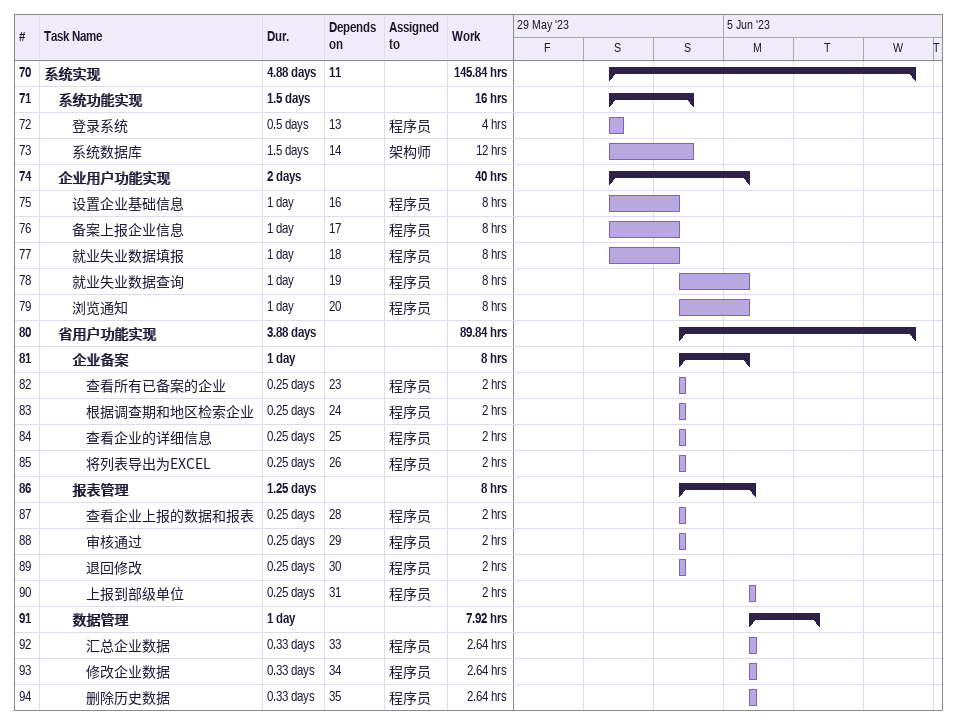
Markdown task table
| ID | Level | Task | Duration | Start | Finish | Predecessors | Resources | Work (h) |
|---|---|---|---|---|---|---|---|---|
| 70 | 1 | **系统实现** | 4.88d | 2023-06-03 | 2023-06-07 | 11 |  | 145.84 |
| 71 | 2 | **系统功能实现** | 1.5d | 2023-06-03 | 2023-06-04 |  |  | 16 |
| 72 | 3 | 登录系统 | 0.5d | 2023-06-03 | 2023-06-03 | 13 | 程序员 | 4 |
| 73 | 3 | 系统数据库 | 1.5d | 2023-06-03 | 2023-06-04 | 14 | 架构师 | 12 |
| 74 | 2 | **企业用户功能实现** | 2d | 2023-06-03 | 2023-06-05 |  |  | 40 |
| 75 | 3 | 设置企业基础信息 | 1d | 2023-06-03 | 2023-06-04 | 16 | 程序员 | 8 |
| 76 | 3 | 备案上报企业信息 | 1d | 2023-06-03 | 2023-06-04 | 17 | 程序员 | 8 |
| 77 | 3 | 就业失业数据填报 | 1d | 2023-06-03 | 2023-06-04 | 18 | 程序员 | 8 |
| 78 | 3 | 就业失业数据查询 | 1d | 2023-06-04 | 2023-06-05 | 19 | 程序员 | 8 |
| 79 | 3 | 浏览通知 | 1d | 2023-06-04 | 2023-06-05 | 20 | 程序员 | 8 |
| 80 | 2 | **省用户功能实现** | 3.88d | 2023-06-04 | 2023-06-07 |  |  | 89.84 |
| 81 | 3 | **企业备案** | 1d | 2023-06-04 | 2023-06-05 |  |  | 8 |
| 82 | 4 | 查看所有已备案的企业 | 0.25d | 2023-06-04 | 2023-06-04 | 23 | 程序员 | 2 |
| 83 | 4 | 根据调查期和地区检索企业 | 0.25d | 2023-06-04 | 2023-06-04 | 24 | 程序员 | 2 |
| 84 | 4 | 查看企业的详细信息 | 0.25d | 2023-06-04 | 2023-06-04 | 25 | 程序员 | 2 |
| 85 | 4 | 将列表导出为EXCEL | 0.25d | 2023-06-04 | 2023-06-04 | 26 | 程序员 | 2 |
| 86 | 3 | **报表管理** | 1.25d | 2023-06-04 | 2023-06-05 |  |  | 8 |
| 87 | 4 | 查看企业上报的数据和报表 | 0.25d | 2023-06-04 | 2023-06-04 | 28 | 程序员 | 2 |
| 88 | 4 | 审核通过 | 0.25d | 2023-06-04 | 2023-06-04 | 29 | 程序员 | 2 |
| 89 | 4 | 退回修改 | 0.25d | 2023-06-04 | 2023-06-04 | 30 | 程序员 | 2 |
| 90 | 4 | 上报到部级单位 | 0.25d | 2023-06-05 | 2023-06-05 | 31 | 程序员 | 2 |
| 91 | 3 | **数据管理** | 1d | 2023-06-05 | 2023-06-06 |  |  | 7.92 |
| 92 | 4 | 汇总企业数据 | 0.33d | 2023-06-05 | 2023-06-05 | 33 | 程序员 | 2.64 |
| 93 | 4 | 修改企业数据 | 0.33d | 2023-06-05 | 2023-06-05 | 34 | 程序员 | 2.64 |
| 94 | 4 | 删除历史数据 | 0.33d | 2023-06-05 | 2023-06-05 | 35 | 程序员 | 2.64 |
